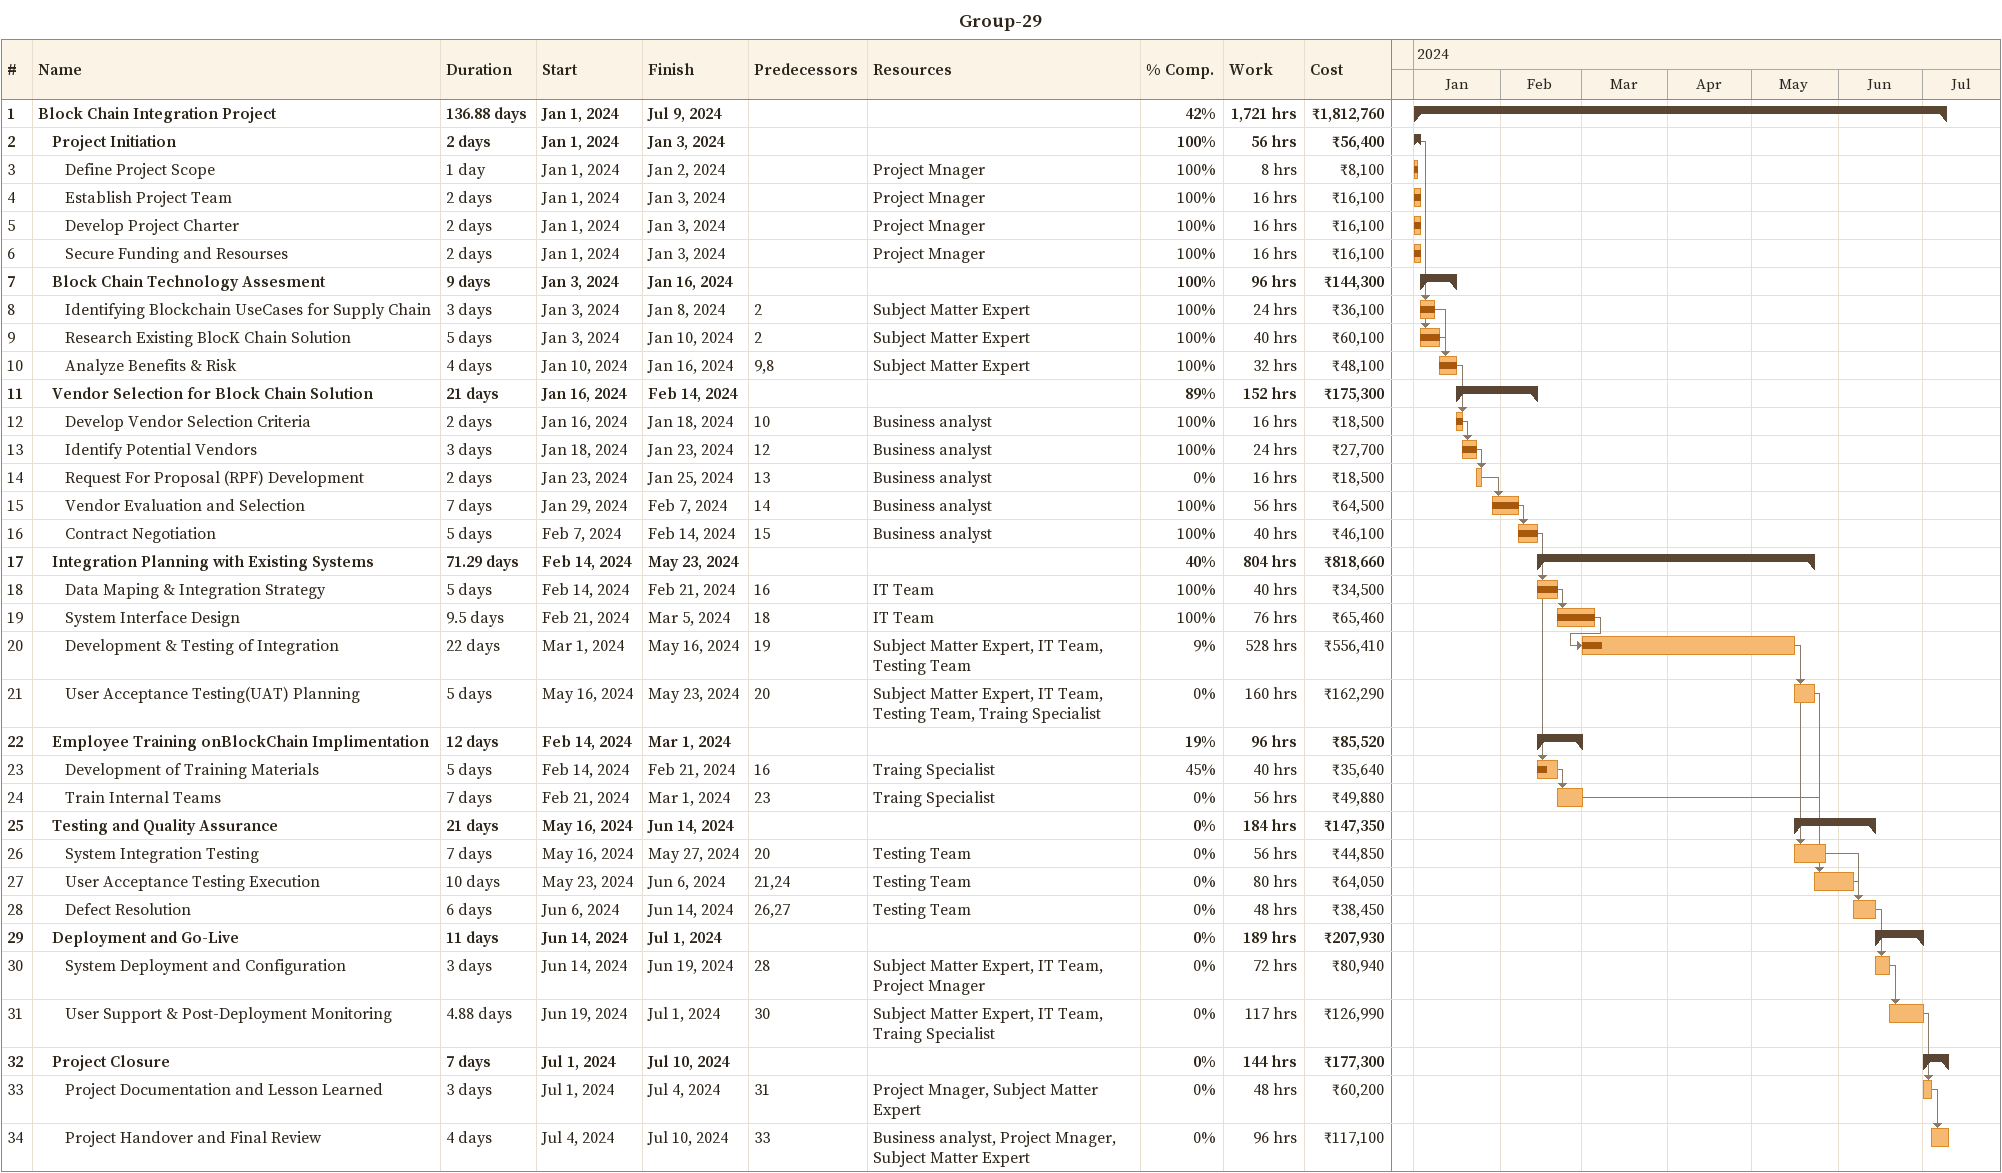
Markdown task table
Group-29

| ID | Level | Task | Duration | Start | Finish | Predecessors | Resources | % complete | Work (h) | Cost (₹) |
|---|---|---|---|---|---|---|---|---|---|---|
| 1 | 1 | **Block Chain Integration Project** | 136.88d | 2024-01-01 | 2024-07-09 |  |  | 42 | 1721 | 1812760 |
| 2 | 2 | **Project Initiation** | 2d | 2024-01-01 | 2024-01-03 |  |  | 100 | 56 | 56400 |
| 3 | 3 | Define Project Scope | 1d | 2024-01-01 | 2024-01-02 |  | Project Mnager | 100 | 8 | 8100 |
| 4 | 3 | Establish Project Team | 2d | 2024-01-01 | 2024-01-03 |  | Project Mnager | 100 | 16 | 16100 |
| 5 | 3 | Develop Project Charter | 2d | 2024-01-01 | 2024-01-03 |  | Project Mnager | 100 | 16 | 16100 |
| 6 | 3 | Secure Funding and Resourses | 2d | 2024-01-01 | 2024-01-03 |  | Project Mnager | 100 | 16 | 16100 |
| 7 | 2 | **Block Chain Technology Assesment** | 9d | 2024-01-03 | 2024-01-16 |  |  | 100 | 96 | 144300 |
| 8 | 3 | Identifying Blockchain UseCases for Supply Chain | 3d | 2024-01-03 | 2024-01-08 | 2 | Subject Matter Expert | 100 | 24 | 36100 |
| 9 | 3 | Research Existing BlocK Chain Solution | 5d | 2024-01-03 | 2024-01-10 | 2 | Subject Matter Expert | 100 | 40 | 60100 |
| 10 | 3 | Analyze Benefits & Risk | 4d | 2024-01-10 | 2024-01-16 | 9, 8 | Subject Matter Expert | 100 | 32 | 48100 |
| 11 | 2 | **Vendor Selection for Block Chain Solution** | 21d | 2024-01-16 | 2024-02-14 |  |  | 89 | 152 | 175300 |
| 12 | 3 | Develop Vendor Selection Criteria | 2d | 2024-01-16 | 2024-01-18 | 10 | Business analyst | 100 | 16 | 18500 |
| 13 | 3 | Identify Potential Vendors | 3d | 2024-01-18 | 2024-01-23 | 12 | Business analyst | 100 | 24 | 27700 |
| 14 | 3 | Request For Proposal (RPF) Development | 2d | 2024-01-23 | 2024-01-25 | 13 | Business analyst | 0 | 16 | 18500 |
| 15 | 3 | Vendor Evaluation and Selection | 7d | 2024-01-29 | 2024-02-07 | 14 | Business analyst | 100 | 56 | 64500 |
| 16 | 3 | Contract Negotiation | 5d | 2024-02-07 | 2024-02-14 | 15 | Business analyst | 100 | 40 | 46100 |
| 17 | 2 | **Integration Planning with Existing Systems** | 71.29d | 2024-02-14 | 2024-05-23 |  |  | 40 | 804 | 818660 |
| 18 | 3 | Data Maping & Integration Strategy | 5d | 2024-02-14 | 2024-02-21 | 16 | IT Team | 100 | 40 | 34500 |
| 19 | 3 | System Interface Design | 9.5d | 2024-02-21 | 2024-03-05 | 18 | IT Team | 100 | 76 | 65460 |
| 20 | 3 | Development & Testing of Integration | 22d | 2024-03-01 | 2024-05-16 | 19 | Subject Matter Expert, IT Team, Testing Team | 9 | 528 | 556410 |
| 21 | 3 | User Acceptance Testing(UAT) Planning | 5d | 2024-05-16 | 2024-05-23 | 20 | Subject Matter Expert, IT Team, Testing Team, Traing Specialist | 0 | 160 | 162290 |
| 22 | 2 | **Employee Training onBlockChain Implimentation** | 12d | 2024-02-14 | 2024-03-01 |  |  | 19 | 96 | 85520 |
| 23 | 3 | Development of Training Materials | 5d | 2024-02-14 | 2024-02-21 | 16 | Traing Specialist | 45 | 40 | 35640 |
| 24 | 3 | Train Internal Teams | 7d | 2024-02-21 | 2024-03-01 | 23 | Traing Specialist | 0 | 56 | 49880 |
| 25 | 2 | **Testing and Quality Assurance** | 21d | 2024-05-16 | 2024-06-14 |  |  | 0 | 184 | 147350 |
| 26 | 3 | System Integration Testing | 7d | 2024-05-16 | 2024-05-27 | 20 | Testing Team | 0 | 56 | 44850 |
| 27 | 3 | User Acceptance Testing Execution | 10d | 2024-05-23 | 2024-06-06 | 21, 24 | Testing Team | 0 | 80 | 64050 |
| 28 | 3 | Defect Resolution | 6d | 2024-06-06 | 2024-06-14 | 26, 27 | Testing Team | 0 | 48 | 38450 |
| 29 | 2 | **Deployment and Go-Live** | 11d | 2024-06-14 | 2024-07-01 |  |  | 0 | 189 | 207930 |
| 30 | 3 | System Deployment and Configuration | 3d | 2024-06-14 | 2024-06-19 | 28 | Subject Matter Expert, IT Team, Project Mnager | 0 | 72 | 80940 |
| 31 | 3 | User Support & Post-Deployment Monitoring | 4.88d | 2024-06-19 | 2024-07-01 | 30 | Subject Matter Expert, IT Team, Traing Specialist | 0 | 117 | 126990 |
| 32 | 2 | **Project Closure** | 7d | 2024-07-01 | 2024-07-10 |  |  | 0 | 144 | 177300 |
| 33 | 3 | Project Documentation and Lesson Learned | 3d | 2024-07-01 | 2024-07-04 | 31 | Project Mnager, Subject Matter Expert | 0 | 48 | 60200 |
| 34 | 3 | Project Handover and Final Review | 4d | 2024-07-04 | 2024-07-10 | 33 | Business analyst, Project Mnager, Subject Matter Expert | 0 | 96 | 117100 |
